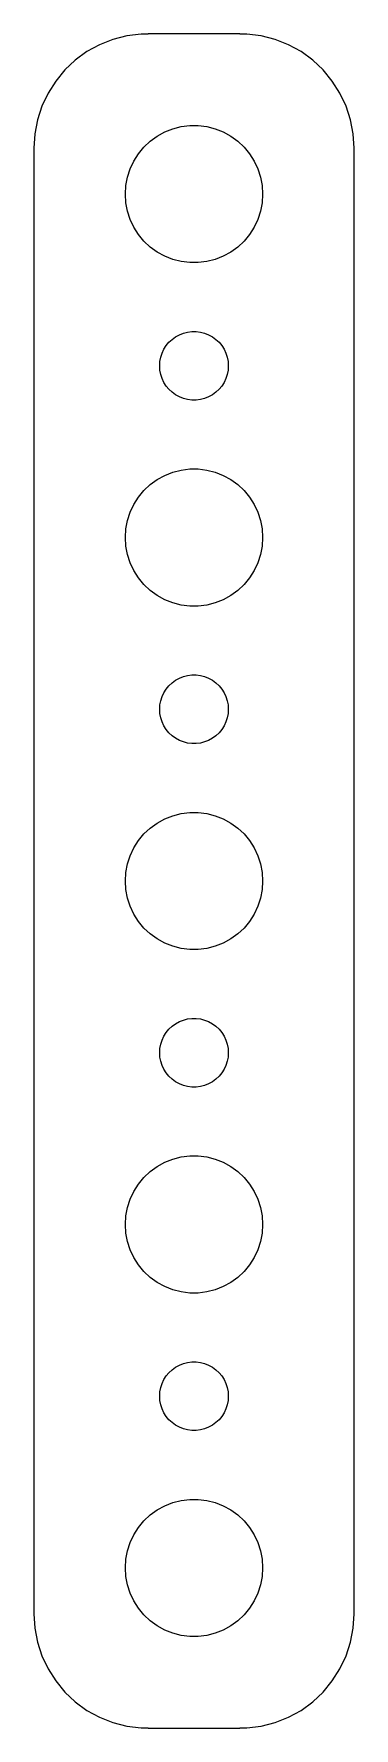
# Model space of a CAD drawing. Extents: x -7 to 7, y -37 to 37.
import ezdxf

# ---------------------------------------------------------------- set-up
doc = ezdxf.new("R2010")
doc.units = 0
doc.layers.get('0').update_dxf_attribs({"linetype": 'CONTINUOUS'})

msp = doc.modelspace()

# ---------------------------------------------------------------- linework, layer by layer
for points in [[(2, -36.9901), (2.31395, -36.9901), (2.93691, -36.9114), (3.54508, -36.7553), (4.1289, -36.5241), (4.67913, -36.2216), (5.18712, -35.8526), (5.64484, -35.4227), (6.04508, -34.9389), (6.38153, -34.4088), (6.64888, -33.8406), (6.84292, -33.2434), (6.96057, -32.6267), (7, -32), (7, 32), (6.96057, 32.6267), (6.84292, 33.2434), (6.64888, 33.8406), (6.38153, 34.4088), (6.04508, 34.9389), (5.64484, 35.4227), (5.18712, 35.8526), (4.67913, 36.2216), (4.1289, 36.5241), (3.54508, 36.7553), (2.93691, 36.9114), (2.31395, 36.9901), (2, 36.9901), (2, 36.997), (-2, 36.997), (-2, 36.9901), (-2.31395, 36.9901), (-2.93691, 36.9114), (-3.54508, 36.7553), (-4.1289, 36.5241), (-4.67913, 36.2216), (-5.18712, 35.8526), (-5.64484, 35.4227), (-6.04508, 34.9389), (-6.38153, 34.4088), (-6.64888, 33.8406), (-6.84292, 33.2434), (-6.96057, 32.6267), (-7, 32), (-7, -32), (-6.96057, -32.6267), (-6.84292, -33.2434), (-6.64888, -33.8406), (-6.38153, -34.4088), (-6.04508, -34.9389), (-5.64484, -35.4227), (-5.18712, -35.8526), (-4.67913, -36.2216), (-4.1289, -36.5241), (-3.54508, -36.7553), (-2.93691, -36.9114), (-2.31395, -36.9901), (-2, -36.9901), (-2, -36.997), (2, -36.997)], [(-0.188372, 27.0059), (-0.562144, 27.0531), (-0.927051, 27.1468), (-1.27734, 27.2855), (-1.60748, 27.467), (-1.91227, 27.6885), (-2.18691, 27.9464), (-2.42705, 28.2366), (-2.62892, 28.5547), (-2.78933, 28.8956), (-2.90575, 29.2539), (-2.97634, 29.624), (-3, 30), (-2.97634, 30.376), (-2.90575, 30.7461), (-2.78933, 31.1044), (-2.62892, 31.4453), (-2.42705, 31.7634), (-2.18691, 32.0536), (-1.91227, 32.3115), (-1.60748, 32.533), (-1.27734, 32.7145), (-0.927051, 32.8532), (-0.562144, 32.9469), (-0.188372, 32.9941), (0.188372, 32.9941), (0.562144, 32.9469), (0.927051, 32.8532), (1.27734, 32.7145), (1.60748, 32.533), (1.91227, 32.3115), (2.18691, 32.0536), (2.42705, 31.7634), (2.62892, 31.4453), (2.78933, 31.1044), (2.90575, 30.7461), (2.97634, 30.376), (3, 30), (2.97634, 29.624), (2.90575, 29.2539), (2.78933, 28.8956), (2.62892, 28.5547), (2.42705, 28.2366), (2.18691, 27.9464), (1.91227, 27.6885), (1.60748, 27.467), (1.27734, 27.2855), (0.927051, 27.1468), (0.562144, 27.0531), (0.188372, 27.0059)], [(-0.094186, 21.003), (-0.281072, 21.0266), (-0.463525, 21.0734), (-0.638669, 21.1428), (-0.80374, 21.2335), (-0.956136, 21.3442), (-1.09345, 21.4732), (-1.21353, 21.6183), (-1.31446, 21.7774), (-1.39466, 21.9478), (-1.45287, 22.127), (-1.48817, 22.312), (-1.5, 22.5), (-1.48817, 22.688), (-1.45287, 22.873), (-1.39466, 23.0522), (-1.31446, 23.2226), (-1.21353, 23.3817), (-1.09345, 23.5268), (-0.956136, 23.6558), (-0.80374, 23.7665), (-0.638669, 23.8572), (-0.463525, 23.9266), (-0.281072, 23.9734), (-0.094186, 23.997), (0.094186, 23.997), (0.281072, 23.9734), (0.463525, 23.9266), (0.638669, 23.8572), (0.80374, 23.7665), (0.956136, 23.6558), (1.09345, 23.5268), (1.21353, 23.3817), (1.31446, 23.2226), (1.39466, 23.0522), (1.45287, 22.873), (1.48817, 22.688), (1.5, 22.5), (1.48817, 22.312), (1.45287, 22.127), (1.39466, 21.9478), (1.31446, 21.7774), (1.21353, 21.6183), (1.09345, 21.4732), (0.956136, 21.3442), (0.80374, 21.2335), (0.638669, 21.1428), (0.463525, 21.0734), (0.281072, 21.0266), (0.094186, 21.003)], [(-0.188372, 12.0059), (-0.562144, 12.0531), (-0.927051, 12.1468), (-1.27734, 12.2855), (-1.60748, 12.467), (-1.91227, 12.6885), (-2.18691, 12.9464), (-2.42705, 13.2366), (-2.62892, 13.5547), (-2.78933, 13.8956), (-2.90575, 14.2539), (-2.97634, 14.624), (-3, 15), (-2.97634, 15.376), (-2.90575, 15.7461), (-2.78933, 16.1044), (-2.62892, 16.4453), (-2.42705, 16.7634), (-2.18691, 17.0536), (-1.91227, 17.3115), (-1.60748, 17.533), (-1.27734, 17.7145), (-0.927051, 17.8532), (-0.562144, 17.9469), (-0.188372, 17.9941), (0.188372, 17.9941), (0.562144, 17.9469), (0.927051, 17.8532), (1.27734, 17.7145), (1.60748, 17.533), (1.91227, 17.3115), (2.18691, 17.0536), (2.42705, 16.7634), (2.62892, 16.4453), (2.78933, 16.1044), (2.90575, 15.7461), (2.97634, 15.376), (3, 15), (2.97634, 14.624), (2.90575, 14.2539), (2.78933, 13.8956), (2.62892, 13.5547), (2.42705, 13.2366), (2.18691, 12.9464), (1.91227, 12.6885), (1.60748, 12.467), (1.27734, 12.2855), (0.927051, 12.1468), (0.562144, 12.0531), (0.188372, 12.0059)], [(-0.094186, 6.00296), (-0.281072, 6.02657), (-0.463525, 6.07342), (-0.638669, 6.14276), (-0.80374, 6.23351), (-0.956136, 6.34423), (-1.09345, 6.47318), (-1.21353, 6.61832), (-1.31446, 6.77737), (-1.39466, 6.94781), (-1.45287, 7.12697), (-1.48817, 7.312), (-1.5, 7.5), (-1.48817, 7.688), (-1.45287, 7.87303), (-1.39466, 8.05219), (-1.31446, 8.22263), (-1.21353, 8.38168), (-1.09345, 8.52682), (-0.956136, 8.65577), (-0.80374, 8.76649), (-0.638669, 8.85724), (-0.463525, 8.92658), (-0.281072, 8.97343), (-0.094186, 8.99704), (0.094186, 8.99704), (0.281072, 8.97343), (0.463525, 8.92658), (0.638669, 8.85724), (0.80374, 8.76649), (0.956136, 8.65577), (1.09345, 8.52682), (1.21353, 8.38168), (1.31446, 8.22263), (1.39466, 8.05219), (1.45287, 7.87303), (1.48817, 7.688), (1.5, 7.5), (1.48817, 7.312), (1.45287, 7.12697), (1.39466, 6.94781), (1.31446, 6.77737), (1.21353, 6.61832), (1.09345, 6.47318), (0.956136, 6.34423), (0.80374, 6.23351), (0.638669, 6.14276), (0.463525, 6.07342), (0.281072, 6.02657), (0.094186, 6.00296)], [(-0.188372, -2.99408), (-0.562144, -2.94686), (-0.927051, -2.85317), (-1.27734, -2.71448), (-1.60748, -2.53298), (-1.91227, -2.31154), (-2.18691, -2.05364), (-2.42705, -1.76336), (-2.62892, -1.44526), (-2.78933, -1.10437), (-2.90575, -0.74607), (-2.97634, -0.376), (-3, 0), (-2.97634, 0.376), (-2.90575, 0.74607), (-2.78933, 1.10437), (-2.62892, 1.44526), (-2.42705, 1.76336), (-2.18691, 2.05364), (-1.91227, 2.31154), (-1.60748, 2.53298), (-1.27734, 2.71448), (-0.927051, 2.85317), (-0.562144, 2.94686), (-0.188372, 2.99408), (0.188372, 2.99408), (0.562144, 2.94686), (0.927051, 2.85317), (1.27734, 2.71448), (1.60748, 2.53298), (1.91227, 2.31154), (2.18691, 2.05364), (2.42705, 1.76336), (2.62892, 1.44526), (2.78933, 1.10437), (2.90575, 0.74607), (2.97634, 0.376), (3, 0), (2.97634, -0.376), (2.90575, -0.74607), (2.78933, -1.10437), (2.62892, -1.44526), (2.42705, -1.76336), (2.18691, -2.05364), (1.91227, -2.31154), (1.60748, -2.53298), (1.27734, -2.71448), (0.927051, -2.85317), (0.562144, -2.94686), (0.188372, -2.99408)], [(-0.094186, -8.99704), (-0.281072, -8.97343), (-0.463525, -8.92658), (-0.638669, -8.85724), (-0.80374, -8.76649), (-0.956136, -8.65577), (-1.09345, -8.52682), (-1.21353, -8.38168), (-1.31446, -8.22263), (-1.39466, -8.05219), (-1.45287, -7.87303), (-1.48817, -7.688), (-1.5, -7.5), (-1.48817, -7.312), (-1.45287, -7.12697), (-1.39466, -6.94781), (-1.31446, -6.77737), (-1.21353, -6.61832), (-1.09345, -6.47318), (-0.956136, -6.34423), (-0.80374, -6.23351), (-0.638669, -6.14276), (-0.463525, -6.07342), (-0.281072, -6.02657), (-0.094186, -6.00296), (0.094186, -6.00296), (0.281072, -6.02657), (0.463525, -6.07342), (0.638669, -6.14276), (0.80374, -6.23351), (0.956136, -6.34423), (1.09345, -6.47318), (1.21353, -6.61832), (1.31446, -6.77737), (1.39466, -6.94781), (1.45287, -7.12697), (1.48817, -7.312), (1.5, -7.5), (1.48817, -7.688), (1.45287, -7.87303), (1.39466, -8.05219), (1.31446, -8.22263), (1.21353, -8.38168), (1.09345, -8.52682), (0.956136, -8.65577), (0.80374, -8.76649), (0.638669, -8.85724), (0.463525, -8.92658), (0.281072, -8.97343), (0.094186, -8.99704)], [(-0.188372, -17.9941), (-0.562144, -17.9469), (-0.927051, -17.8532), (-1.27734, -17.7145), (-1.60748, -17.533), (-1.91227, -17.3115), (-2.18691, -17.0536), (-2.42705, -16.7634), (-2.62892, -16.4453), (-2.78933, -16.1044), (-2.90575, -15.7461), (-2.97634, -15.376), (-3, -15), (-2.97634, -14.624), (-2.90575, -14.2539), (-2.78933, -13.8956), (-2.62892, -13.5547), (-2.42705, -13.2366), (-2.18691, -12.9464), (-1.91227, -12.6885), (-1.60748, -12.467), (-1.27734, -12.2855), (-0.927051, -12.1468), (-0.562144, -12.0531), (-0.188372, -12.0059), (0.188372, -12.0059), (0.562144, -12.0531), (0.927051, -12.1468), (1.27734, -12.2855), (1.60748, -12.467), (1.91227, -12.6885), (2.18691, -12.9464), (2.42705, -13.2366), (2.62892, -13.5547), (2.78933, -13.8956), (2.90575, -14.2539), (2.97634, -14.624), (3, -15), (2.97634, -15.376), (2.90575, -15.7461), (2.78933, -16.1044), (2.62892, -16.4453), (2.42705, -16.7634), (2.18691, -17.0536), (1.91227, -17.3115), (1.60748, -17.533), (1.27734, -17.7145), (0.927051, -17.8532), (0.562144, -17.9469), (0.188372, -17.9941)], [(-0.094186, -23.997), (-0.281072, -23.9734), (-0.463525, -23.9266), (-0.638669, -23.8572), (-0.80374, -23.7665), (-0.956136, -23.6558), (-1.09345, -23.5268), (-1.21353, -23.3817), (-1.31446, -23.2226), (-1.39466, -23.0522), (-1.45287, -22.873), (-1.48817, -22.688), (-1.5, -22.5), (-1.48817, -22.312), (-1.45287, -22.127), (-1.39466, -21.9478), (-1.31446, -21.7774), (-1.21353, -21.6183), (-1.09345, -21.4732), (-0.956136, -21.3442), (-0.80374, -21.2335), (-0.638669, -21.1428), (-0.463525, -21.0734), (-0.281072, -21.0266), (-0.094186, -21.003), (0.094186, -21.003), (0.281072, -21.0266), (0.463525, -21.0734), (0.638669, -21.1428), (0.80374, -21.2335), (0.956136, -21.3442), (1.09345, -21.4732), (1.21353, -21.6183), (1.31446, -21.7774), (1.39466, -21.9478), (1.45287, -22.127), (1.48817, -22.312), (1.5, -22.5), (1.48817, -22.688), (1.45287, -22.873), (1.39466, -23.0522), (1.31446, -23.2226), (1.21353, -23.3817), (1.09345, -23.5268), (0.956136, -23.6558), (0.80374, -23.7665), (0.638669, -23.8572), (0.463525, -23.9266), (0.281072, -23.9734), (0.094186, -23.997)], [(-0.188372, -32.9941), (-0.562144, -32.9469), (-0.927051, -32.8532), (-1.27734, -32.7145), (-1.60748, -32.533), (-1.91227, -32.3115), (-2.18691, -32.0536), (-2.42705, -31.7634), (-2.62892, -31.4453), (-2.78933, -31.1044), (-2.90575, -30.7461), (-2.97634, -30.376), (-3, -30), (-2.97634, -29.624), (-2.90575, -29.2539), (-2.78933, -28.8956), (-2.62892, -28.5547), (-2.42705, -28.2366), (-2.18691, -27.9464), (-1.91227, -27.6885), (-1.60748, -27.467), (-1.27734, -27.2855), (-0.927051, -27.1468), (-0.562144, -27.0531), (-0.188372, -27.0059), (0.188372, -27.0059), (0.562144, -27.0531), (0.927051, -27.1468), (1.27734, -27.2855), (1.60748, -27.467), (1.91227, -27.6885), (2.18691, -27.9464), (2.42705, -28.2366), (2.62892, -28.5547), (2.78933, -28.8956), (2.90575, -29.2539), (2.97634, -29.624), (3, -30), (2.97634, -30.376), (2.90575, -30.7461), (2.78933, -31.1044), (2.62892, -31.4453), (2.42705, -31.7634), (2.18691, -32.0536), (1.91227, -32.3115), (1.60748, -32.533), (1.27734, -32.7145), (0.927051, -32.8532), (0.562144, -32.9469), (0.188372, -32.9941)]]:
    msp.add_lwpolyline(points, close=True)

doc.saveas('drawing.dxf')
